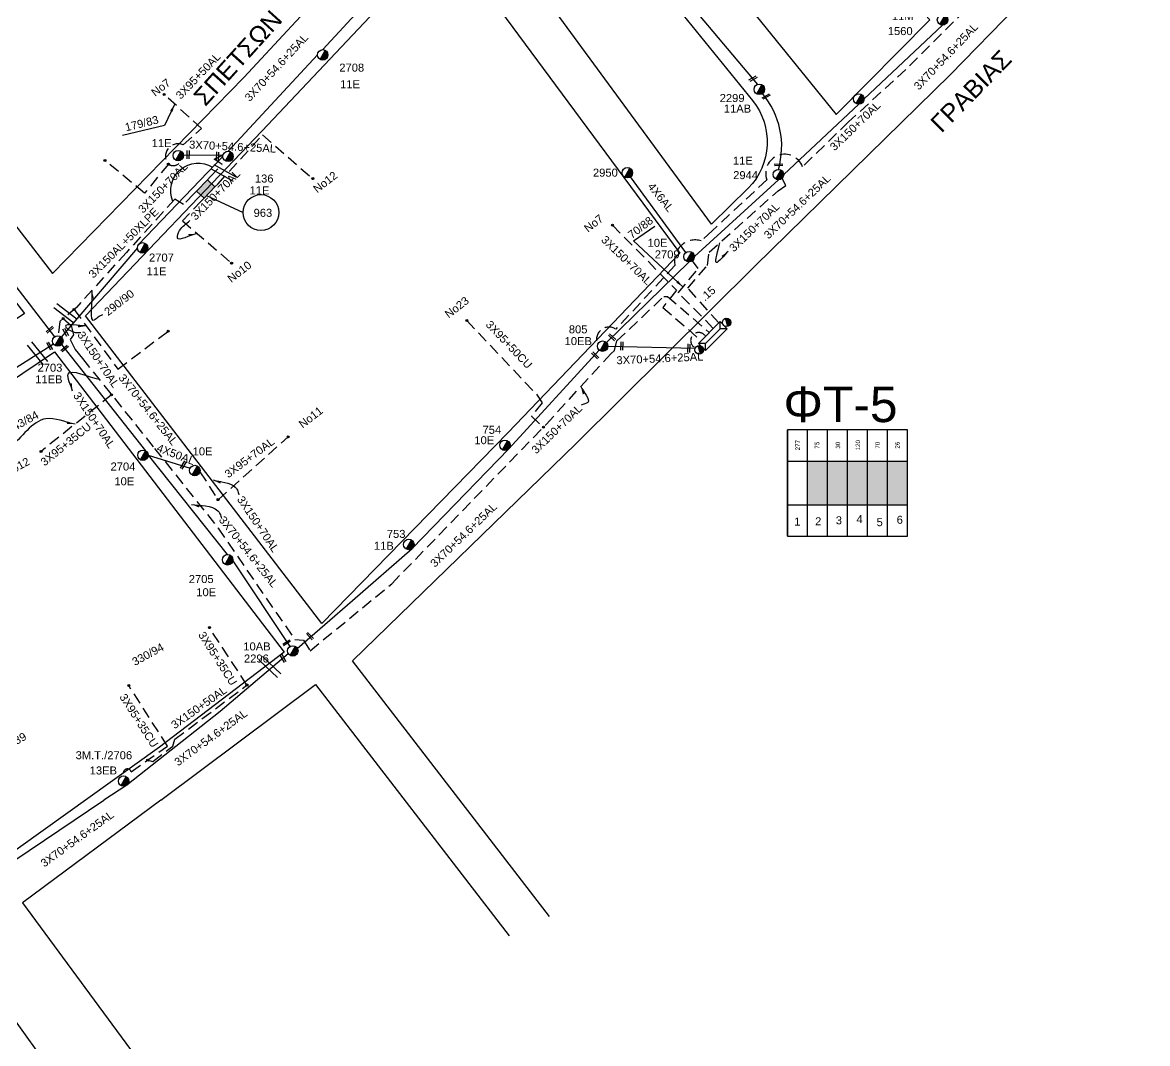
# Model space of a CAD drawing. Header units: millimetres. Extents: x 1266 to 3066, y 765 to 1784.
# Drawn here: x 1748.8 to 2001.9, y 1110.1 to 1339.7 of the extents above; entities that cross this region are included whole.
import ezdxf
from ezdxf.enums import TextEntityAlignment as Align

# ---------------------------------------------------------------- set-up
doc = ezdxf.new("R2010")
doc.units = ezdxf.units.MM
doc.linetypes.add('DASHED', pattern=[19.05, 12.7, -6.35])
for name, color, linetype in [('Link Box 4 Διευθύνσεων', 7, 'Continuous'), ('Άγνωστα', 7, 'Continuous'), ('Ασφαλειοκιβώτια Χ.Τ 6 αναχωρήσεων', 7, 'Continuous'), ('Γέφυρες Εναέριου Δικτύου', 7, 'Continuous'), ('Γυμνά εναέρια ΧΤ (3Φ)   4x50AL', 7, 'Continuous'), ('Επιγραφές - Σχήματα', 7, 'Continuous'), ('Καλώδια ΧΤ   3x150+50AL', 7, 'DASHED'), ('Καλώδια ΧΤ   3x150+70AL', 7, 'DASHED'), ('Καλώδια ΧΤ   3x150AL+50XLPE', 7, 'DASHED'), ('Καλώδια ΧΤ   3x95+35 CU', 7, 'DASHED'), ('Καλώδια ΧΤ   3x95+50CU', 7, 'DASHED'), ('Καλώδια ΧΤ   4x6AL', 7, 'DASHED'), ('Μηχανική τομή', 7, 'Continuous'), ('Στύλος ΦΜ', 7, 'Continuous'), ('Στύλος ΦΜ @ 1', 7, 'Continuous'), ('Συνδέσεις', 7, 'Continuous'), ('Συνεστραμμένα ΧΤ   3x70+54.6+25 AL', 7, 'SYN_LINE'), ('Τομή', 7, 'Continuous'), ('Υποσταθμός εναέριος 2 στύλων', 7, 'Continuous'), ('Υποσταθμός πόλεως', 7, 'Continuous'), ('Υπόβαθρο ΔΕΗ', 7, 'Continuous'), ('Υπόγεια Καλώδια Δικτύου ΧΤ   .15', 7, 'DASHED'), ('Υπόγεια καλώδια Δικτύου ΧΤ και Παρ. ΧΤ - 3X150+70 AL', 7, 'DASHED')]:
    doc.layers.add(name, color=color, linetype=linetype)
doc.styles.get("Standard").update_dxf_attribs({"font": 'arial.ttf'})
doc.linetypes.add('SYN_LINE', pattern='A,0.5,-0.0001,["/\\/\\/\\/",Standard,S=0.1,R=0,X=0,Y=-0.05],-0.25', length=0.7501)
doc.dimstyles.new('ISO-25', dxfattribs={"dimtxt": 2.5, "dimasz": 2.5, "dimexe": 1.25, "dimexo": 0.625, "dimtad": 1, "dimtxsty": 'Standard', "dimcen": 2.5, "dimadec": 0, "dimazin": 0, "dimtfac": 1, "dimtmove": 0, "dimatfit": 3, "dimfxl": 1, "dimarcsym": 0})

# ---------------------------------------------------------------- blocks, each defined once
blk = doc.blocks.new('ΥΠΑΡΧΩΝ ΤΣΙΜΕΝΤΕΝΙΟΣ ΣΤΥΛΟΣ')
at = {"layer": 'Στύλος ΦΜ'}
blk.add_hatch(color=7, dxfattribs=at).paths.add_polyline_path([(-1.29, -2.28, 0.574793), (2.62, 0, 0.268822), (1.3, 2.27)])
at = {"layer": 'Στύλος ΦΜ', "color": 7}
blk.add_line((-1.29, -2.28), (1.3, 2.27), dxfattribs=at)
blk.add_circle((0, 0), 2.62, dxfattribs=at)
at = {"layer": 'Στύλος ΦΜ', "flags": 4}
for tag, p in [('ΑΡΙΘΜΟΣ', (-4.68, 8.05)), ('ΤΥΠΟΣ', (-4.91, 3.03))]:
    blk.add_attdef(tag, p, '', height=4, dxfattribs=at)
blk = doc.blocks.new('ΥΠΟΣΤΑΘΜΟΣ ΕΝΑΕΡΙΟΣ ΕΠΙ 2 ΣΤΥΛΩΝ')
at = {"layer": 'Υποσταθμός εναέριος 2 στύλων', "linetype": 'Continuous'}
for points in [[(-11.97, -2.11, 0.574793), (-8.45, -0.07, 0.268822), (-9.64, 1.98)], [(9.68, -2.15, 0.574793), (13.19, -0.1, 0.268822), (12.01, 1.95)]]:
    blk.add_hatch(color=256, dxfattribs=at).paths.add_polyline_path(points)
for p, q in [((-11.97, -2.11), (-9.64, 1.98)), ((9.68, -2.15), (12.01, 1.95))]:
    blk.add_line(p, q, dxfattribs=at)
for centre in [(-10.81, -0.07), (10.84, -0.1)]:
    blk.add_circle(centre, 2.36, dxfattribs=at)
at = {"layer": 'Υποσταθμός πόλεως', "linetype": 'Continuous', "ltscale": 40}
blk.add_lwpolyline([(-8.57, 2.82), (8.57, 2.82), (8.57, -2.82), (-8.57, -2.82)], close=True, dxfattribs=at)
for points in [[(-5.75, 0), (-8.57, 2.82)], [(-8.57, -2.82), (-5.75, 0)], [(-5.75, 0), (5.75, 0)], [(5.75, 0), (8.57, 2.82)], [(8.57, -2.82), (5.75, 0)]]:
    blk.add_lwpolyline(points, dxfattribs=at)
at = {"layer": 'Υποσταθμός εναέριος 2 στύλων', "ltscale": 40, "flags": 1}
for tag, p in [('ΜΕΤΑΣΧΗΜΑΤΙΣΜΟΣ', (14.09, 2.51)), ('ΙΣΧΥΣ', (14.07, -0.28)), ('ΑΡΙΘΜΟΣ', (14.19, -3))]:
    blk.add_attdef(tag, p, '', height=1.8, dxfattribs=at)
blk = doc.blocks.new('LINK BOX 4 ΑΝΑΧΩΡΗΣΕΩΝ')
at = {"layer": 'Link Box 4 Διευθύνσεων', "ltscale": 40}
blk.add_hatch(color=256, dxfattribs=at).paths.add_polyline_path([(-3.54, 0), (-3.54, -4.67), (3.54, -4.67), (3.54, 0)])
for p, q in [((-3.54, 0), (-5.33, 0)), ((5.33, 0), (3.54, 0)), ((-3.54, -4.67), (-5.33, -4.67)), ((5.33, -4.67), (3.54, -4.67))]:
    blk.add_line(p, q, dxfattribs=at)
blk.add_lwpolyline([(-3.54, -4.67), (-3.54, 0), (3.54, 0), (3.54, -4.67)], close=True, dxfattribs=at)
blk = doc.blocks.new('ΜΗΧΑΝΙΚΗ ΤΟΜΗ')
at = {"layer": 'Μηχανική τομή', "ltscale": 40}
for p, q in [((-1.89, 0.78), (1.89, 0.78)), ((1.89, 0), (-1.89, 0))]:
    blk.add_line(p, q, dxfattribs=at)
blk = doc.blocks.new('ΤΟΜΗ')
at = {"layer": 'Τομή', "ltscale": 40}
for p, q in [((-5.68, 0), (5.68, 0)), ((5.68, -2.33), (-5.68, -2.33))]:
    blk.add_line(p, q, dxfattribs=at)
blk = doc.blocks.new('ΑΣΦΑΛΕΙΟΚΙΒΩΤΙΟ ΥΠΟΣΤΑΘΜΟΥ 6 ΑΝΑΧΩΡΗΣΕΩΝ')
at = {"layer": 'Ασφαλειοκιβώτια Χ.Τ 6 αναχωρήσεων', "ltscale": 40}
for p, q in [((-23.91, 27), (23.91, 27)), ((-9.83, 27), (-9.83, -27)), ((9.83, 27), (9.83, -27)), ((-23.91, 18), (23.91, 18)), ((-23.91, 9), (23.91, 9)), ((-23.91, 0), (23.91, 0)), ((-23.91, -9), (23.91, -9)), ((-23.91, -18), (23.91, -18))]:
    blk.add_line(p, q, dxfattribs=at)
at = {"layer": 'Ασφαλειοκιβώτια Χ.Τ 6 αναχωρήσεων'}
blk.add_lwpolyline([(-23.91, -27), (23.91, -27), (23.91, 27), (-23.91, 27)], close=True, dxfattribs=at)
for s, p in [('1', (-19.19, 23.98)), ('2', (-19.06, 14.58)), ('3', (-18.62, 5.3)), ('4', (-18.1, -4.01)), ('5', (-19.46, -13.06)), ('6', (-18.38, -22.11))]:
    blk.add_text(s, height=3.6, rotation=270, dxfattribs=at).set_placement(p)
at = {"layer": 'Ασφαλειοκιβώτια Χ.Τ 6 αναχωρήσεων', "ltscale": 40}
for tag, height, p in [('ΟΝΟΜΑ', 5, (-0.27, 31.68)), ('ΚΕΙΜΕΝΟ 1', 2, (16.95, 22.41)), ('ΚΕΙΜΕΝΟ 2', 2, (16.95, 13.71)), ('ΚΕΙΜΕΝΟ 3', 2, (16.95, 4.31)), ('ΚΕΙΜΕΝΟ 4', 2, (16.95, -4.67)), ('ΚΕΙΜΕΝΟ 5', 2, (16.95, -13.51)), ('ΚΕΙΜΕΝΟ 6', 2, (16.95, -22.43)), ('ΣΧ', 2, (-0.21, -29.21))]:
    blk.add_attdef(tag, text='', height=height, dxfattribs=at).set_placement(p, align=Align.MIDDLE_CENTER)
blk = doc.blocks.new('_ΣΥΝΔΕΣΗ')
at = {"layer": 'Συνδέσεις', "linetype": 'SYN_LINE', "ltscale": 40}
blk.add_hatch(color=256, dxfattribs=at).paths.add_polyline_path([(0.5, -0.01, 1), (-0.5, -0.01, 1)])
at = {"layer": 'Συνδέσεις'}
blk.add_circle((0, -0.01), 0.5, dxfattribs=at)

msp = doc.modelspace()

# ---------------------------------------------------------------- hatches: boundary and pattern name
at = {"layer": 'Ασφαλειοκιβώτια Χ.Τ 6 αναχωρήσεων'}
h = msp.add_hatch(color=173, dxfattribs=at)
h.dxf.hatch_style = 1
h.paths.add_polyline_path([(1925.41, 1231.25), (1929.91, 1231.25), (1929.91, 1241.07), (1925.41, 1241.07)])
h = msp.add_hatch(color=85, dxfattribs=at)
h.dxf.hatch_style = 1
h.paths.add_polyline_path([(1929.91, 1231.25), (1934.41, 1231.25), (1934.41, 1241.07), (1929.91, 1241.07)])
h = msp.add_hatch(color=2, dxfattribs=at)
h.dxf.hatch_style = 1
h.paths.add_polyline_path([(1938.91, 1241.07), (1934.41, 1241.07), (1934.41, 1231.25), (1938.91, 1231.25)])
h = msp.add_hatch(color=27, dxfattribs=at)
h.dxf.hatch_style = 1
h.paths.add_polyline_path([(1938.91, 1231.25), (1943.41, 1231.25), (1943.41, 1241.07), (1938.91, 1241.07)])
h = msp.add_hatch(color=6, dxfattribs=at)
h.dxf.hatch_style = 1
h.paths.add_polyline_path([(1947.91, 1241.07), (1943.41, 1241.07), (1943.41, 1231.25), (1947.91, 1231.25)])

# ---------------------------------------------------------------- linework, layer by layer
at = {"layer": 'Άγνωστα', "color": 2, "linetype": 'DASHED', "ltscale": 0.2}
msp.add_lwpolyline([(1784.99, 1312.18), (1789.1, 1315.89), (1780.67, 1323.51)], dxfattribs=at)
at = {"layer": 'Άγνωστα', "color": 5, "linetype": 'DASHED', "ltscale": 0.2}
msp.add_lwpolyline([(1781.62, 1307.82), (1781.58, 1308.04)], dxfattribs=at)
at = {"layer": 'Άγνωστα', "color": 173, "linetype": 'DASHED', "ltscale": 0.2}
msp.add_lwpolyline([(1792.8, 1232.39), (1808.59, 1246.5)], dxfattribs=at)
at = {"layer": 'Άγνωστα', "color": 2, "linetype": 'DASHED', "ltscale": 0.2}
msp.add_arc((1783.79, 1309.62), 2.82, 64.7945, 219.671, dxfattribs=at)
at = {"layer": 'Γέφυρες Εναέριου Δικτύου'}
msp.add_lwpolyline([(1782.61, 1299.48, -0.722285), (1791.58, 1307.19, -8.189813)], format="xyb", dxfattribs=at)
at = {"layer": 'Γυμνά εναέρια ΧΤ (3Φ)   4x50AL', "color": 173, "ltscale": 0.2}
msp.add_line((1777.09, 1242.38), (1786.53, 1239.5), dxfattribs=at)
at = {"layer": 'Επιγραφές - Σχήματα', "ltscale": 0.2}
msp.add_lwpolyline([(1790.23, 1300.78), (1798.43, 1296.96)], dxfattribs=at)
at = {"layer": 'Επιγραφές - Σχήματα'}
msp.add_circle((1802.46, 1296.96), 4.03, dxfattribs=at)
at = {"layer": 'Επιγραφές - Σχήματα', "color": 173, "linetype": 'DASHED', "ltscale": 0.2}
msp.add_arc((1900.93, 1268.17), 1.81, 32.556, 246.183, dxfattribs=at)
at = {"layer": 'Καλώδια ΧΤ   3x150+50AL', "color": 151, "ltscale": 0.2}
msp.add_lwpolyline([(1776.97, 1173.82), (1778.15, 1173.54), (1782.6, 1176.97), (1783.1, 1178.51), (1799.31, 1190.7)], dxfattribs=at)
at = {"layer": 'Καλώδια ΧΤ   3x150+70AL', "color": 85, "ltscale": 0.2}
for points in [[(1975.16, 1358.06), (1960.93, 1342.5), (1947.53, 1329.14), (1934.65, 1317.36), (1924.3, 1307.27)], [(1916.25, 1304.31), (1903.95, 1292.87), (1901.49, 1290.59)], [(1895.59, 1285.04), (1882.27, 1270.71)]]:
    msp.add_lwpolyline(points, dxfattribs=at)
at = {"layer": 'Καλώδια ΧΤ   3x150+70AL', "color": 27, "ltscale": 0.2}
msp.add_lwpolyline([(1905.43, 1272.14), (1898.52, 1279.95), (1902.89, 1285.08), (1903.3, 1288.03), (1918.77, 1301.86), (1920.52, 1303.05), (1919.68, 1304.64)], dxfattribs=at)
at = {"layer": 'Καλώδια ΧΤ   3x150+70AL', "color": 6, "ltscale": 0.2}
msp.add_lwpolyline([(1881.5, 1294.13), (1895.95, 1279.48), (1892.87, 1275.63), (1901.45, 1268.15)], dxfattribs=at)
at = {"layer": 'Καλώδια ΧΤ   3x150+70AL', "color": 2, "ltscale": 0.2}
for points in [[(1757.95, 1273.1), (1759.74, 1271.57), (1760.31, 1269.43), (1759.52, 1268.43), (1760.68, 1266.14), (1762.32, 1264.12), (1778.52, 1243.93), (1792.84, 1225.97), (1810.05, 1200.92), (1811.99, 1200.76), (1813.52, 1198.42), (1831.89, 1213.49), (1866.6, 1249.32), (1881.16, 1265.19), (1882.02, 1265.96), (1882.51, 1268.08), (1893.09, 1278.07), (1893.93, 1278.08), (1903.29, 1269.99)], [(1760.4, 1275.16), (1770.27, 1261.74), (1781.57, 1270.28)]]:
    msp.add_lwpolyline(points, dxfattribs=at)
at = {"layer": 'Καλώδια ΧΤ   3x150+70AL', "color": 173, "ltscale": 0.2}
msp.add_lwpolyline([(1788.71, 1238.65), (1792.8, 1232.39)], dxfattribs=at)
at = {"layer": 'Καλώδια ΧΤ   3x150+70AL', "color": 85, "ltscale": 0.2}
for centre, radius, start, end in [((1920.28, 1305.77), 4.29, 20.4377, 199.8833), ((1900.15, 1286.11), 4.68, 73.3508, 193.1958), ((1880.71, 1268.43), 2.77, 55.5745, 204.8167)]:
    msp.add_arc(centre, radius, start, end, dxfattribs=at)
at = {"layer": 'Καλώδια ΧΤ   3x150AL+50XLPE', "color": 2, "ltscale": 0.2}
for points in [[(1791.03, 1304.99), (1793.73, 1307.8), (1791.96, 1308.94), (1793.9, 1309.84)], [(1787.35, 1301.14), (1785.06, 1298.76), (1783.07, 1299.98), (1772.18, 1288), (1760.95, 1275.63), (1757.2, 1272.47), (1756.87, 1269.24)]]:
    msp.add_lwpolyline(points, dxfattribs=at)
at = {"layer": 'Καλώδια ΧΤ   3x95+35 CU', "color": 2, "ltscale": 0.2}
msp.add_lwpolyline([(1768.86, 1255.97), (1752.98, 1243.22)], dxfattribs=at)
at = {"layer": 'Καλώδια ΧΤ   3x95+35 CU', "color": 151, "ltscale": 0.2}
for points in [[(1799.31, 1190.7), (1790.86, 1203.61)], [(1773.27, 1171.21), (1781.44, 1176.97), (1772.71, 1190.59)]]:
    msp.add_lwpolyline(points, dxfattribs=at)
msp.add_arc((1772.4, 1170.91), 0.921, 19.1075, 223.9202, dxfattribs=at)
at = {"layer": 'Καλώδια ΧΤ   3x95+50CU', "color": 5, "linetype": 'DASHED', "ltscale": 0.2}
msp.add_lwpolyline([(1848.77, 1272.65), (1864.42, 1256.08), (1865.75, 1254.19), (1863.28, 1251.2), (1865.99, 1248.69)], dxfattribs=at)
at = {"layer": 'Καλώδια ΧΤ   4x6AL', "color": 85, "linetype": 'SYN_LINE', "ltscale": 20}
msp.add_lwpolyline([(1898.05, 1287.96), (1885.57, 1304.96)], dxfattribs=at)
at = {"layer": 'Συνεστραμμένα ΧΤ   3x70+54.6+25 AL', "color": 85, "ltscale": 20}
for points in [[(1840.94, 1360.34), (1816.35, 1333.59)], [(1938.13, 1322.5), (1955.78, 1339.11)], [(1815.18, 1332.41), (1795.05, 1310.76)], [(1920.05, 1305.49), (1936.95, 1321.32)], [(1793.88, 1309.59), (1774.98, 1289.83)], [(1899.95, 1287.04), (1918.87, 1304.31)], [(1774.65, 1289.02), (1757.52, 1268.97)], [(1880.16, 1267.74), (1898.77, 1285.86)]]:
    msp.add_lwpolyline(points, dxfattribs=at)
at = {"layer": 'Συνεστραμμένα ΧΤ   3x70+54.6+25 AL', "color": 27, "ltscale": 20}
msp.add_lwpolyline([(1914.21, 1325.79), (1895.36, 1348.27)], dxfattribs=at)
at = {"layer": 'Συνεστραμμένα ΧΤ   3x70+54.6+25 AL', "color": 2, "ltscale": 10}
msp.add_lwpolyline([(1793.9, 1309.84), (1785.03, 1309.78)], dxfattribs=at)
at = {"layer": 'Συνεστραμμένα ΧΤ   3x70+54.6+25 AL', "color": 30, "ltscale": 20}
msp.add_lwpolyline([(1756.05, 1269.02), (1734.44, 1297.13)], dxfattribs=at)
at = {"layer": 'Συνεστραμμένα ΧΤ   3x70+54.6+25 AL', "color": 1, "ltscale": 20}
msp.add_lwpolyline([(1719.43, 1243.84), (1728.9, 1250.4), (1755.76, 1267.44)], dxfattribs=at)
at = {"layer": 'Συνεστραμμένα ΧΤ   3x70+54.6+25 AL', "color": 173, "ltscale": 20}
for points in [[(1757.61, 1267.26), (1776.49, 1243.4)], [(1858.19, 1243.8), (1878.52, 1266.04)], [(1880.5, 1266.91), (1900.18, 1266.49)], [(1836.48, 1221.42), (1858.19, 1243.8)], [(1777.09, 1242.38), (1794.86, 1220.05)], [(1810.63, 1198.95), (1823.07, 1209.69), (1836.48, 1221.42)], [(1796.12, 1218.62), (1808.96, 1199.35)]]:
    msp.add_lwpolyline(points, dxfattribs=at)
at = {"layer": 'Συνεστραμμένα ΧΤ   3x70+54.6+25 AL', "color": 151, "ltscale": 20}
for points in [[(1808.61, 1197.74), (1793.29, 1184.79), (1772.3, 1168.18)], [(1743.59, 1148.98), (1767.08, 1164.78)]]:
    msp.add_lwpolyline(points, dxfattribs=at)
at = {"layer": 'Συνεστραμμένα ΧΤ   3x70+54.6+25 AL', "color": 5, "ltscale": 20}
msp.add_lwpolyline([(1772.3, 1168.18), (1767.08, 1164.78)], dxfattribs=at)
at = {"layer": 'Συνεστραμμένα ΧΤ   3x70+54.6+25 AL', "color": 27, "ltscale": 20}
msp.add_arc((1901.1, 1311.84), 18.5, 343.7733, 39.9822, dxfattribs=at)
at = {"layer": 'Υπόβαθρο ΔΕΗ', "ltscale": 0.2}
msp.add_lwpolyline([(1816.12, 1204.55), (1762.95, 1273.74), (1802.64, 1315.26), (1846.04, 1361.26), (1864.7, 1381.99), (1889.62, 1350.98), (1913.03, 1322.15, -0.381916), (1912.08, 1302.42), (1903.82, 1294.33), (1860.15, 1353.85)], format="xyb", dxfattribs=at)
for points in [[(1697.06, 1372.97), (1690.29, 1367.87), (1755.57, 1283.24), (1798.61, 1327.33), (1822.16, 1352.71), (1841.45, 1372.97)], [(1867.4, 1138.67), (1823.03, 1196.15), (1873.33, 1245.05), (1913.6, 1284.95), (1957.51, 1327.92), (1987.62, 1358.92), (2001.89, 1373)], [(1888.1, 1372.97), (1931.86, 1318.98), (1952.91, 1340.3), (1922.64, 1372.97)], [(1854.81, 1344.35), (1896.72, 1287.79), (1858.03, 1247.46), (1816.12, 1204.55)], [(1642.81, 1285.79), (1704.06, 1333.06), (1749.24, 1274.24), (1683.25, 1230.21), (1642.81, 1285.79)], [(1731.86, 1164.78), (1689.85, 1221.51), (1715.77, 1238.4), (1745.22, 1258.34), (1756.02, 1265.65), (1807.68, 1198.09), (1779.63, 1176.71), (1742.79, 1150.42), (1731.86, 1164.78)], [(1779.94, 1164.78), (1814.72, 1190.83), (1858.27, 1134.33)], [(1779.94, 1164.78), (1748.81, 1141.71), (1788.18, 1088.31)], [(1405.46, 890.16), (1528.37, 980.03), (1570.27, 1010.46), (1621.28, 1047.93), (1670.39, 1083.94), (1734.92, 1132.16), (1766.3, 1088.54)]]:
    msp.add_lwpolyline(points, dxfattribs=at)
at = {"layer": 'Υπόγεια Καλώδια Δικτύου ΧΤ   .15', "color": 85, "ltscale": 0.2}
msp.add_lwpolyline([(1904.21, 1270.92), (1896.33, 1278.89), (1900.83, 1284.4), (1899.5, 1286.11)], dxfattribs=at)
at = {"layer": 'Υπόγεια καλώδια Δικτύου ΧΤ και Παρ. ΧΤ - 3X150+70 AL', "color": 85, "ltscale": 0.2}
msp.add_lwpolyline([(1792.72, 1303.37), (1802.82, 1314.41), (1814.1, 1304.58)], dxfattribs=at)
at = {"layer": 'Υπόγεια καλώδια Δικτύου ΧΤ και Παρ. ΧΤ - 3X150+70 AL', "color": 2, "ltscale": 0.2}
for points in [[(1781.85, 1307.83), (1781.62, 1307.82), (1776.26, 1301.32), (1767.36, 1308.66)], [(1789.03, 1299.53), (1784.79, 1295.11), (1795.86, 1285.55)]]:
    msp.add_lwpolyline(points, dxfattribs=at)
msp.add_arc((1782.7, 1309.57), 2.05, 238.3751, 340.7392, dxfattribs=at)

# ---------------------------------------------------------------- block references
at = {"layer": 'Link Box 4 Διευθύνσεων', "xscale": 0.5, "yscale": 0.5, "zscale": 0.5, "rotation": 46.18634604665763}
msp.add_blockref('LINK BOX 4 ΑΝΑΧΩΡΗΣΕΩΝ', (1789.19, 1303.07), dxfattribs=at)
at = {"layer": 'Ασφαλειοκιβώτια Χ.Τ 6 αναχωρήσεων'}
ref = msp.add_blockref('ΑΣΦΑΛΕΙΟΚΙΒΩΤΙΟ ΥΠΟΣΤΑΘΜΟΥ 6 ΑΝΑΧΩΡΗΣΕΩΝ', (1934.41, 1236.16), dxfattribs=dict(at, xscale=0.5, yscale=0.5, zscale=0.5, rotation=90))
ref.add_attrib('ΚΕΙΜΕΝΟ 2', '75', dxfattribs={"ltscale": 40, "height": 1, "rotation": 90}).set_placement((1927.55, 1244.64), align=Align.MIDDLE_CENTER)
ref.add_attrib('ΚΕΙΜΕΝΟ 1', '277', dxfattribs={"ltscale": 40, "height": 1, "rotation": 90}).set_placement((1923.2, 1244.64), align=Align.MIDDLE_CENTER)
ref.add_attrib('ΚΕΙΜΕΝΟ 3', '30', dxfattribs={"ltscale": 40, "height": 1, "rotation": 90}).set_placement((1932.25, 1244.64), align=Align.MIDDLE_CENTER)
ref.add_attrib('ΚΕΙΜΕΝΟ 4', '120', dxfattribs={"ltscale": 40, "height": 1, "rotation": 90}).set_placement((1936.74, 1244.64), align=Align.MIDDLE_CENTER)
ref.add_attrib('ΚΕΙΜΕΝΟ 5', '70', dxfattribs={"ltscale": 40, "height": 1, "rotation": 90}).set_placement((1941.16, 1244.64), align=Align.MIDDLE_CENTER)
ref.add_attrib('ΚΕΙΜΕΝΟ 6', '26', dxfattribs={"ltscale": 40, "height": 1, "rotation": 90}).set_placement((1945.62, 1244.64), align=Align.MIDDLE_CENTER)
at = {"layer": 'Μηχανική τομή'}
for p, xscale, yscale, zscale, rotation in [((1913.25, 1326.9), 0.4999999999999994, 0.4999999999999994, 0.4999999999999994, 28.79286352891518), ((1916.2, 1322.89), 0.4999999999999994, 0.4999999999999994, 0.4999999999999994, 28.79286352891518), ((1786.24, 1309.98), 0.4999999999999992, 0.4999999999999992, 0.4999999999999992, 88.21150077151161), ((1792.88, 1309.63), 0.4999999999999992, 0.4999999999999992, 0.4999999999999992, 88.21150077151161), ((1918.9, 1307.5), 0.4999999999999996, 0.4999999999999996, 0.4999999999999996, 3.244691037305427), ((1754.83, 1270.77), 0.4999999999999997, 0.4999999999999997, 0.4999999999999997, 220.1390881588856), ((1758.35, 1269.94), 0.4999999999999997, 0.4999999999999997, 0.4999999999999997, 299.133770024458), ((1881.3, 1268.75), 0.4999999999999997, 0.4999999999999997, 0.4999999999999997, 316.1089109315249), ((1754.74, 1266.81), 0.4999999999999997, 0.4999999999999997, 0.4999999999999997, 299.133770024458), ((1758.17, 1266.52), 0.4999999999999997, 0.4999999999999997, 0.4999999999999997, 220.1390881588856), ((1877.5, 1264.68), 0.4999999999999997, 0.4999999999999997, 0.4999999999999997, 316.1089109315249), ((1883.42, 1266.94), 0.4999999999999997, 0.4999999999999997, 0.4999999999999997, 268.0572827414423), ((1898.5, 1266.46), 0.4999999999999997, 0.4999999999999997, 0.4999999999999997, 268.0572827414423), ((1784.82, 1240.29), 0.4999999999999997, 0.4999999999999997, 0.4999999999999997, 239.3204432357981), ((1813.31, 1201.59), 0.4999999999999997, 0.4999999999999997, 0.4999999999999997, 312.8309900192476), ((1808.13, 1200.38), 0.4999999999999997, 0.4999999999999997, 0.4999999999999997, 213.452636933737), ((1807.27, 1196.62), 0.4999999999999997, 0.4999999999999997, 0.4999999999999997, 299.133770024458)]:
    msp.add_blockref('ΜΗΧΑΝΙΚΗ ΤΟΜΗ', p, dxfattribs=dict(at, xscale=xscale, yscale=yscale, zscale=zscale, rotation=rotation))
at = {"layer": 'Στύλος ΦΜ @ 1', "ltscale": 40}
ref = msp.add_blockref('ΥΠΑΡΧΩΝ ΤΣΙΜΕΝΤΕΝΙΟΣ ΣΤΥΛΟΣ', (1955.78, 1340.28), dxfattribs=dict(at, xscale=0.4499999999998181, yscale=0.4499999999998181, zscale=0.4499999999998181))
ref.add_attrib('ΤΥΠΟΣ', '1560', (1943.46, 1336.87), dxfattribs={"layer": 'Στύλος ΦΜ', "height": 1.8, "flags": 4})
ref.add_attrib('ΑΡΙΘΜΟΣ', '11M', (1944.38, 1340.23), dxfattribs={"layer": 'Στύλος ΦΜ', "height": 1.8, "flags": 4})
ref = msp.add_blockref('ΥΠΑΡΧΩΝ ΤΣΙΜΕΝΤΕΝΙΟΣ ΣΤΥΛΟΣ', (1816.35, 1332.41), dxfattribs=dict(at, xscale=0.4499999999998181, yscale=0.4499999999998181, zscale=0.4499999999998181))
ref.add_attrib('ΤΥΠΟΣ', '2708', (1820.08, 1328.65), dxfattribs={"layer": 'Στύλος ΦΜ', "height": 1.8, "flags": 4})
ref.add_attrib('ΑΡΙΘΜΟΣ', '11E', (1820.26, 1324.92), dxfattribs={"layer": 'Στύλος ΦΜ', "height": 1.8, "flags": 4})
ref = msp.add_blockref('ΥΠΑΡΧΩΝ ΤΣΙΜΕΝΤΕΝΙΟΣ ΣΤΥΛΟΣ', (1914.57, 1324.66), dxfattribs=dict(at, xscale=0.4499999999998181, yscale=0.4499999999998181, zscale=0.4499999999998181))
ref.add_attrib('ΤΥΠΟΣ', '2299', (1905.65, 1321.81), dxfattribs={"layer": 'Στύλος ΦΜ', "height": 1.8, "flags": 4})
ref.add_attrib('ΑΡΙΘΜΟΣ', '11AB', (1906.58, 1319.43), dxfattribs={"layer": 'Στύλος ΦΜ', "height": 1.8, "flags": 4})
at = {"layer": 'Στύλος ΦΜ @ 1', "ltscale": 40, "xscale": 0.4499999999998181, "yscale": 0.4499999999998181, "zscale": 0.4499999999998181}
msp.add_blockref('ΥΠΑΡΧΩΝ ΤΣΙΜΕΝΤΕΝΙΟΣ ΣΤΥΛΟΣ', (1936.95, 1322.5), dxfattribs=at)
at = {"layer": 'Στύλος ΦΜ @ 1', "ltscale": 40}
ref = msp.add_blockref('ΥΠΑΡΧΩΝ ΤΣΙΜΕΝΤΕΝΙΟΣ ΣΤΥΛΟΣ', (1783.85, 1309.77), dxfattribs=dict(at, xscale=0.4499999999998181, yscale=0.4499999999998181, zscale=0.4499999999998181))
ref.add_attrib('ΤΥΠΟΣ', '11E', (1777.87, 1311.68), dxfattribs={"layer": 'Στύλος ΦΜ', "height": 1.8, "flags": 4})
ref = msp.add_blockref('ΥΠΑΡΧΩΝ ΤΣΙΜΕΝΤΕΝΙΟΣ ΣΤΥΛΟΣ', (1795.05, 1309.59), dxfattribs=dict(at, xscale=0.4499999999998181, yscale=0.4499999999998181, zscale=0.4499999999998181))
ref.add_attrib('ΤΥΠΟΣ', '136', (1801.09, 1303.71), dxfattribs={"layer": 'Στύλος ΦΜ', "height": 1.8, "flags": 4})
ref.add_attrib('ΑΡΙΘΜΟΣ', '11E', (1799.88, 1301.04), dxfattribs={"layer": 'Στύλος ΦΜ', "height": 1.8, "flags": 4})
ref = msp.add_blockref('ΥΠΑΡΧΩΝ ΤΣΙΜΕΝΤΕΝΙΟΣ ΣΤΥΛΟΣ', (1918.87, 1305.49), dxfattribs=dict(at, xscale=0.4499999999998181, yscale=0.4499999999998181, zscale=0.4499999999998181))
ref.add_attrib('ΤΥΠΟΣ', '2944', (1908.68, 1304.47), dxfattribs={"layer": 'Στύλος ΦΜ', "height": 1.8, "flags": 4})
ref.add_attrib('ΑΡΙΘΜΟΣ', '11E', (1908.61, 1307.72), dxfattribs={"layer": 'Στύλος ΦΜ', "height": 1.8, "flags": 4})
ref = msp.add_blockref('ΥΠΑΡΧΩΝ ΤΣΙΜΕΝΤΕΝΙΟΣ ΣΤΥΛΟΣ', (1884.87, 1305.91), dxfattribs=dict(at, xscale=0.4499999999998181, yscale=0.4499999999998181, zscale=0.4499999999998181))
ref.add_attrib('ΤΥΠΟΣ', '2950', (1877.14, 1305.03), dxfattribs={"layer": 'Στύλος ΦΜ', "height": 1.8, "flags": 4})
ref = msp.add_blockref('ΥΠΑΡΧΩΝ ΤΣΙΜΕΝΤΕΝΙΟΣ ΣΤΥΛΟΣ', (1898.77, 1287.04), dxfattribs=dict(at, xscale=0.4499999999998181, yscale=0.4499999999998181, zscale=0.4499999999998181))
ref.add_attrib('ΤΥΠΟΣ', '2709', (1891.04, 1286.65), dxfattribs={"layer": 'Στύλος ΦΜ', "height": 1.8, "flags": 4})
ref.add_attrib('ΑΡΙΘΜΟΣ', '10E', (1889.43, 1289.25), dxfattribs={"layer": 'Στύλος ΦΜ', "height": 1.8, "flags": 4})
ref = msp.add_blockref('ΥΠΑΡΧΩΝ ΤΣΙΜΕΝΤΕΝΙΟΣ ΣΤΥΛΟΣ', (1775.83, 1289.02), dxfattribs=dict(at, xscale=0.4499999999998181, yscale=0.4499999999998181, zscale=0.4499999999998181))
ref.add_attrib('ΤΥΠΟΣ', '2707', (1777.27, 1285.94), dxfattribs={"layer": 'Στύλος ΦΜ', "height": 1.8, "flags": 4})
ref.add_attrib('ΑΡΙΘΜΟΣ', '11E', (1776.72, 1282.85), dxfattribs={"layer": 'Στύλος ΦΜ', "height": 1.8, "flags": 4})
ref = msp.add_blockref('ΥΠΑΡΧΩΝ ΤΣΙΜΕΝΤΕΝΙΟΣ ΣΤΥΛΟΣ', (1879.32, 1266.91), dxfattribs=dict(at, xscale=0.4499999999998181, yscale=0.4499999999998181, zscale=0.4499999999998181))
ref.add_attrib('ΤΥΠΟΣ', '805', (1871.71, 1269.8), dxfattribs={"layer": 'Στύλος ΦΜ', "height": 1.8, "flags": 4})
ref.add_attrib('ΑΡΙΘΜΟΣ', '10EB', (1870.76, 1267.15), dxfattribs={"layer": 'Στύλος ΦΜ', "height": 1.8, "flags": 4})
ref = msp.add_blockref('ΥΠΑΡΧΩΝ ΤΣΙΜΕΝΤΕΝΙΟΣ ΣΤΥΛΟΣ', (1756.75, 1268.07), dxfattribs=dict(at, xscale=0.4499999999998181, yscale=0.4499999999998181, zscale=0.4499999999998181))
ref.add_attrib('ΤΥΠΟΣ', '2703', (1752.19, 1261.17), dxfattribs={"layer": 'Στύλος ΦΜ', "height": 1.8, "flags": 4})
ref.add_attrib('ΑΡΙΘΜΟΣ', '11EB', (1751.67, 1258.55), dxfattribs={"layer": 'Στύλος ΦΜ', "height": 1.8, "flags": 4})
ref = msp.add_blockref('ΥΠΑΡΧΩΝ ΤΣΙΜΕΝΤΕΝΙΟΣ ΣΤΥΛΟΣ', (1857.34, 1244.62), dxfattribs=dict(at, xscale=0.4499999999998181, yscale=0.4499999999998181, zscale=0.4499999999998181))
ref.add_attrib('ΤΥΠΟΣ', '754', (1852.3, 1247.2), dxfattribs={"layer": 'Στύλος ΦΜ', "height": 1.8, "flags": 4})
ref.add_attrib('ΑΡΙΘΜΟΣ', '10E', (1850.46, 1244.86), dxfattribs={"layer": 'Στύλος ΦΜ', "height": 1.8, "flags": 4})
ref = msp.add_blockref('ΥΠΑΡΧΩΝ ΤΣΙΜΕΝΤΕΝΙΟΣ ΣΤΥΛΟΣ', (1775.91, 1242.38), dxfattribs=dict(at, xscale=0.4499999999998181, yscale=0.4499999999998181, zscale=0.4499999999998181))
ref.add_attrib('ΤΥΠΟΣ', '2704', (1768.62, 1238.95), dxfattribs={"layer": 'Στύλος ΦΜ', "height": 1.8, "flags": 4})
ref.add_attrib('ΑΡΙΘΜΟΣ', '10E', (1769.48, 1235.62), dxfattribs={"layer": 'Στύλος ΦΜ', "height": 1.8, "flags": 4})
ref = msp.add_blockref('ΥΠΑΡΧΩΝ ΤΣΙΜΕΝΤΕΝΙΟΣ ΣΤΥΛΟΣ', (1787.57, 1238.94), dxfattribs=dict(at, xscale=0.4499999999998181, yscale=0.4499999999998181, zscale=0.4499999999998181))
ref.add_attrib('ΤΥΠΟΣ', '10E', (1787.08, 1242.35), dxfattribs={"layer": 'Στύλος ΦΜ', "height": 1.8, "flags": 4})
ref = msp.add_blockref('ΥΠΑΡΧΩΝ ΤΣΙΜΕΝΤΕΝΙΟΣ ΣΤΥΛΟΣ', (1835.71, 1222.31), dxfattribs=dict(at, xscale=0.4499999999998181, yscale=0.4499999999998181, zscale=0.4499999999998181))
ref.add_attrib('ΤΥΠΟΣ', '753', (1830.77, 1223.79), dxfattribs={"layer": 'Στύλος ΦΜ', "height": 1.8, "flags": 4})
ref.add_attrib('ΑΡΙΘΜΟΣ', '11B', (1827.86, 1221.12), dxfattribs={"layer": 'Στύλος ΦΜ', "height": 1.8, "flags": 4})
ref = msp.add_blockref('ΥΠΑΡΧΩΝ ΤΣΙΜΕΝΤΕΝΙΟΣ ΣΤΥΛΟΣ', (1794.96, 1218.87), dxfattribs=dict(at, xscale=0.4499999999998181, yscale=0.4499999999998181, zscale=0.4499999999998181))
ref.add_attrib('ΤΥΠΟΣ', '2705', (1786.21, 1213.64), dxfattribs={"layer": 'Στύλος ΦΜ', "height": 1.8, "flags": 4})
ref.add_attrib('ΑΡΙΘΜΟΣ', '10E', (1787.91, 1210.68), dxfattribs={"layer": 'Στύλος ΦΜ', "height": 1.8, "flags": 4})
ref = msp.add_blockref('ΥΠΑΡΧΩΝ ΤΣΙΜΕΝΤΕΝΙΟΣ ΣΤΥΛΟΣ', (1809.61, 1198.37), dxfattribs=dict(at, xscale=0.4499999999998181, yscale=0.4499999999998181, zscale=0.4499999999998181))
ref.add_attrib('ΤΥΠΟΣ', '2296', (1798.63, 1195.77), dxfattribs={"layer": 'Στύλος ΦΜ', "height": 1.8, "flags": 4})
ref.add_attrib('ΑΡΙΘΜΟΣ', '10AB', (1798.48, 1198.49), dxfattribs={"layer": 'Στύλος ΦΜ', "height": 1.8, "flags": 4})
ref = msp.add_blockref('ΥΠΑΡΧΩΝ ΤΣΙΜΕΝΤΕΝΙΟΣ ΣΤΥΛΟΣ', (1771.56, 1169.11), dxfattribs=dict(at, xscale=0.4499999999998181, yscale=0.4499999999998181, zscale=0.4499999999998181))
ref.add_attrib('ΤΥΠΟΣ', '3M.T./2706', (1760.76, 1174.02), dxfattribs={"layer": 'Στύλος ΦΜ', "height": 1.8, "flags": 4})
ref.add_attrib('ΑΡΙΘΜΟΣ', '13EB', (1763.92, 1170.59), dxfattribs={"layer": 'Στύλος ΦΜ', "height": 1.8, "flags": 4})
at = {"layer": 'Συνδέσεις', "xscale": 0.4499999999998181, "yscale": 0.4499999999998181, "zscale": 0.4499999999998181}
for p in [(1780.67, 1323.52), (1767.37, 1308.67), (1781.62, 1307.83), (1814.11, 1304.59), (1881.51, 1294.13), (1795.86, 1285.56), (1757.95, 1273.11), (1760.4, 1275.17), (1781.57, 1270.28), (1848.77, 1272.66), (1768.86, 1255.98), (1865.99, 1248.7), (1808.59, 1246.5), (1752.98, 1243.22), (1792.8, 1232.4), (1790.86, 1203.62), (1772.71, 1190.59), (1799.31, 1190.71), (1776.97, 1173.82)]:
    msp.add_blockref('_ΣΥΝΔΕΣΗ', p, dxfattribs=at)
at = {"layer": 'Τομή', "xscale": 0.5, "yscale": 0.5, "zscale": 0.5}
for p, rotation in [((1794.36, 1306.38), 330.7739113852725), ((1758.79, 1274.75), 322.624055839261), ((1752.63, 1265.68), 309.2270423701254), ((1804.88, 1195.16), 316.6287780984908)]:
    msp.add_blockref('ΤΟΜΗ', p, dxfattribs=dict(at, rotation=rotation))
at = {"layer": 'Υποσταθμός εναέριος 2 στύλων', "xscale": 0.40375, "yscale": 0.40375, "zscale": 0.40375, "rotation": 45.1540137964109}
msp.add_blockref('ΥΠΟΣΤΑΘΜΟΣ ΕΝΑΕΡΙΟΣ ΕΠΙ 2 ΣΤΥΛΩΝ', (1904.1, 1269.19), dxfattribs=at)

# ---------------------------------------------------------------- texts
at = {"layer": 'Γυμνά εναέρια ΧΤ (3Φ)   4x50AL', "color": 7, "insert": (1779.48, 1245.02), "char_height": 1.8, "width": 168.3718, "attachment_point": 1, "rotation": 339.0036}
msp.add_mtext('4X50AL', dxfattribs=at)
at = {"layer": 'Επιγραφές - Σχήματα', "linetype": 'Continuous', "char_height": 4, "width": 41.5698, "attachment_point": 1}
for s, insert, rotation in [('ΣΠΕΤΣΩΝ', (1786.96, 1323.33), 47.8957), ('ΓΡΑΒΙΑΣ', (1952.7, 1317.47), 45.628)]:
    msp.add_mtext(s, dxfattribs=dict(at, insert=insert, rotation=rotation))
at = {"layer": 'Επιγραφές - Σχήματα', "char_height": 1.8, "attachment_point": 1}
for s, insert, rotation in [('3X95+50AL', (1783.1, 1323.54), 46.2318), ('No7', (1777.54, 1324.38), 37.8124), ('179/83', (1771.68, 1316.95), 13.9073), ('No12', (1813.99, 1302.69), 37.8124), ('No7', (1874.91, 1293.83), 37.8124), ('70/88', (1884.79, 1292.38), 37.8124), ('No10', (1794.68, 1282.51), 37.8124), ('290/90', (1766.96, 1275.06), 37.8124), ('No23', (1843.59, 1274.53), 37.8124), ('No11', (1810.73, 1249.79), 37.8124), ('343/84', (1745.04, 1248.77), 28.6723), ('3X95+70AL', (1794.04, 1238.59), 36.8642), ('No12', (1744.52, 1239.11), 28.6723), ('330/94', (1773.22, 1196.55), 28.6723), ('No89', (1743.78, 1177.27), 28.6723)]:
    msp.add_mtext_dynamic_manual_height_columns(s, width=7.5742, gutter_width=12.5, heights=[0], dxfattribs=dict(at, insert=insert, rotation=rotation))
at = {"layer": 'Επιγραφές - Σχήματα', "insert": (1800.8, 1297.8), "char_height": 1.8, "attachment_point": 1}
msp.add_mtext_dynamic_manual_height_columns('963', width=7.5742, gutter_width=12.5, heights=[0], dxfattribs=at)
at = {"layer": 'Επιγραφές - Σχήματα', "linetype": 'Continuous', "insert": (1919.98, 1257.83), "char_height": 8, "width": 13.3189, "attachment_point": 1}
msp.add_mtext('ΦΤ-5', dxfattribs=at)
at = {"layer": 'Καλώδια ΧΤ   3x150+50AL', "color": 7, "insert": (1782.01, 1182.21), "char_height": 1.8, "width": 168.3718, "attachment_point": 1, "rotation": 35.1746}
msp.add_mtext('3X150+50AL', dxfattribs=at)
at = {"layer": 'Καλώδια ΧΤ   3x150+70AL', "color": 7, "char_height": 1.8, "width": 168.3718, "attachment_point": 1}
for insert, rotation in [((1930.24, 1312), 43.9928), ((1907.58, 1289.26), 43.9928), ((1880.09, 1291.95), 315.9459), ((1762.54, 1270.47), 304.0633), ((1761.61, 1256.83), 304.0633), ((1863.12, 1243.85), 43.9928), ((1798.47, 1233.46), 304.0633)]:
    msp.add_mtext('3X150+70AL', dxfattribs=dict(at, insert=insert, rotation=rotation))
at = {"layer": 'Καλώδια ΧΤ   3x150AL+50XLPE', "color": 7, "insert": (1771.56, 1290.14), "char_height": 1.8, "width": 27.8484, "attachment_point": 5, "rotation": 45.0737}
msp.add_mtext('3X150AL+50XLPE', dxfattribs=at)
at = {"layer": 'Καλώδια ΧΤ   3x95+35 CU', "color": 7, "char_height": 1.8, "width": 168.3718, "attachment_point": 1}
for insert, rotation in [((1752.65, 1241.25), 38.9763), ((1789.77, 1202.96), 302.6413), ((1772.05, 1189.01), 302.6413)]:
    msp.add_mtext('3X95+35CU', dxfattribs=dict(at, insert=insert, rotation=rotation))
at = {"layer": 'Καλώδια ΧΤ   3x95+50CU', "color": 7, "insert": (1854.17, 1272.88), "char_height": 1.8, "width": 168.3718, "attachment_point": 1, "rotation": 313.6445}
msp.add_mtext('3X95+50CU', dxfattribs=at)
at = {"layer": 'Καλώδια ΧΤ   4x6AL', "color": 7, "insert": (1890.73, 1303.89), "char_height": 1.8, "width": 168.3718, "attachment_point": 1, "rotation": 309.1086}
msp.add_mtext('4X6AL', dxfattribs=at)
at = {"layer": 'Συνεστραμμένα ΧΤ   3x70+54.6+25 AL', "color": 7, "char_height": 1.8, "width": 168.3718, "attachment_point": 1}
for insert, rotation in [((1949.13, 1325.6), 46.4634), ((1798.62, 1323.02), 47.2163), ((1786.34, 1313.17), 357.2272), ((1915.39, 1292.18), 43.7821), ((1882.38, 1264.62), 2.5429), ((1771.7, 1260.89), 308.4982), ((1840.34, 1218.35), 43.7821), ((1794.27, 1228.91), 308.4982), ((1782.74, 1173.84), 36.2484), ((1752.65, 1151.11), 35.9588)]:
    msp.add_mtext('3X70+54.6+25AL', dxfattribs=dict(at, insert=insert, rotation=rotation))
at = {"layer": 'Υπόγεια Καλώδια Δικτύου ΧΤ   .15', "color": 7, "insert": (1901.11, 1278.27), "char_height": 1.8, "width": 168.3718, "attachment_point": 1, "rotation": 41.5169}
msp.add_mtext('.15', dxfattribs=at)
at = {"layer": 'Υπόγεια καλώδια Δικτύου ΧΤ και Παρ. ΧΤ - 3X150+70 AL', "color": 7, "char_height": 1.8, "width": 168.3718, "attachment_point": 1, "rotation": 45.6753}
for insert in [(1774.64, 1297.94), (1786.47, 1296.32)]:
    msp.add_mtext('3X150+70AL', dxfattribs=dict(at, insert=insert))

# ---------------------------------------------------------------- leaders
at = {"layer": 'Επιγραφές - Σχήματα'}
for points in [[(1783.07, 1321.38), (1780.76, 1316.55), (1771.32, 1314.25)], [(1897.4, 1280.19), (1886.28, 1290.61), (1891.05, 1293.88)]]:
    msp.add_leader(points, dimstyle='ISO-25', override={"dimasz": 1.8, "dimgap": 0.625, "dimtad": 0}, dxfattribs=at)
at = {"layer": 'Επιγραφές - Σχήματα', "path_type": 1}
for points in [[(1787.95, 1292.2), (1783.65, 1291.29), (1784.15, 1292.89), (1786.44, 1295.17)], [(1907.55, 1288.22), (1904.88, 1285.7), (1905.68, 1290.16)], [(1764.42, 1279.42), (1765.01, 1272.81), (1765.82, 1273.49), (1766.88, 1274.04)], [(1763.13, 1271.45), (1758.49, 1271.38), (1760.62, 1270.01), (1761.9, 1269.97)], [(1760.06, 1256.78), (1759.07, 1260.64), (1766.03, 1259.49)], [(1874.42, 1257.84), (1875.96, 1254.25), (1874.49, 1253.66)], [(1760.63, 1249.37), (1754.09, 1250.59), (1745.91, 1244.08)], [(1791.67, 1236.83), (1796.68, 1235.21), (1797.16, 1234.54), (1797.5, 1233.48)], [(1786.85, 1231.34), (1792.76, 1229.89), (1793.24, 1229.22), (1793.58, 1228.17)]]:
    msp.add_leader(points, dimstyle='ISO-25', override={"dimasz": 1.8, "dimtad": 0}, dxfattribs=at)

doc.saveas('drawing.dxf')
